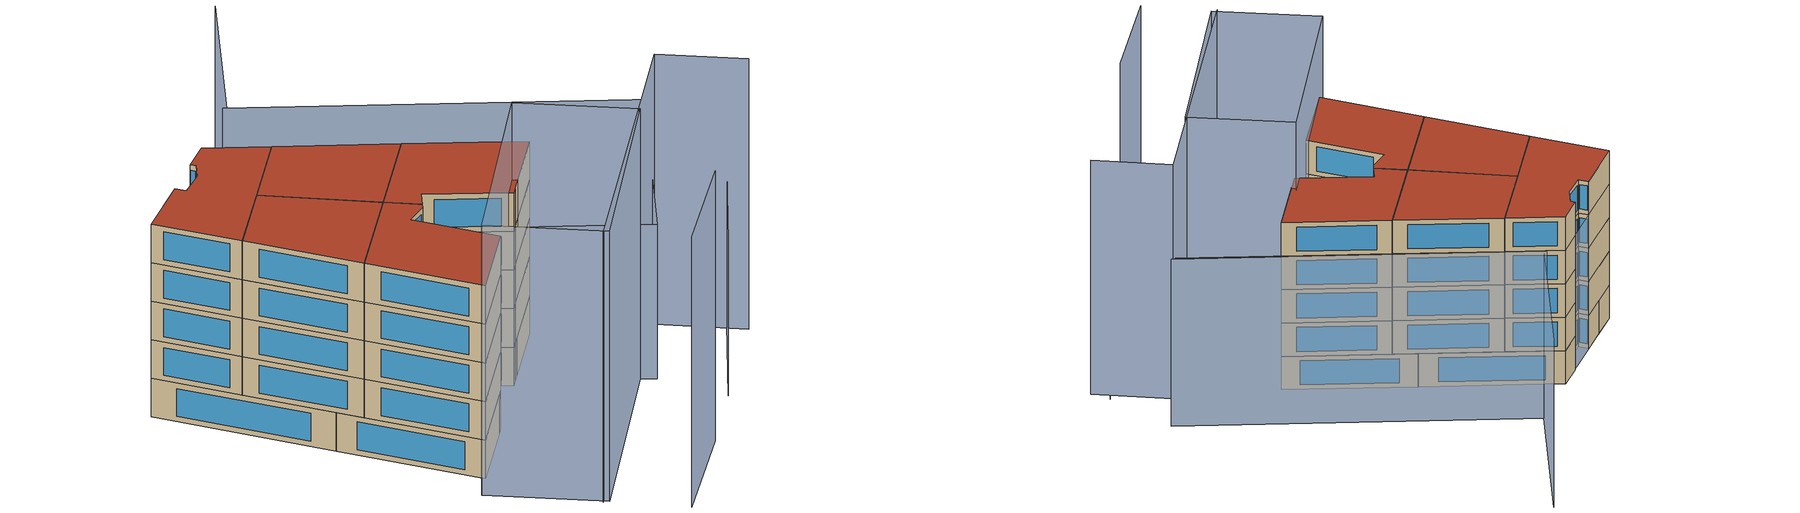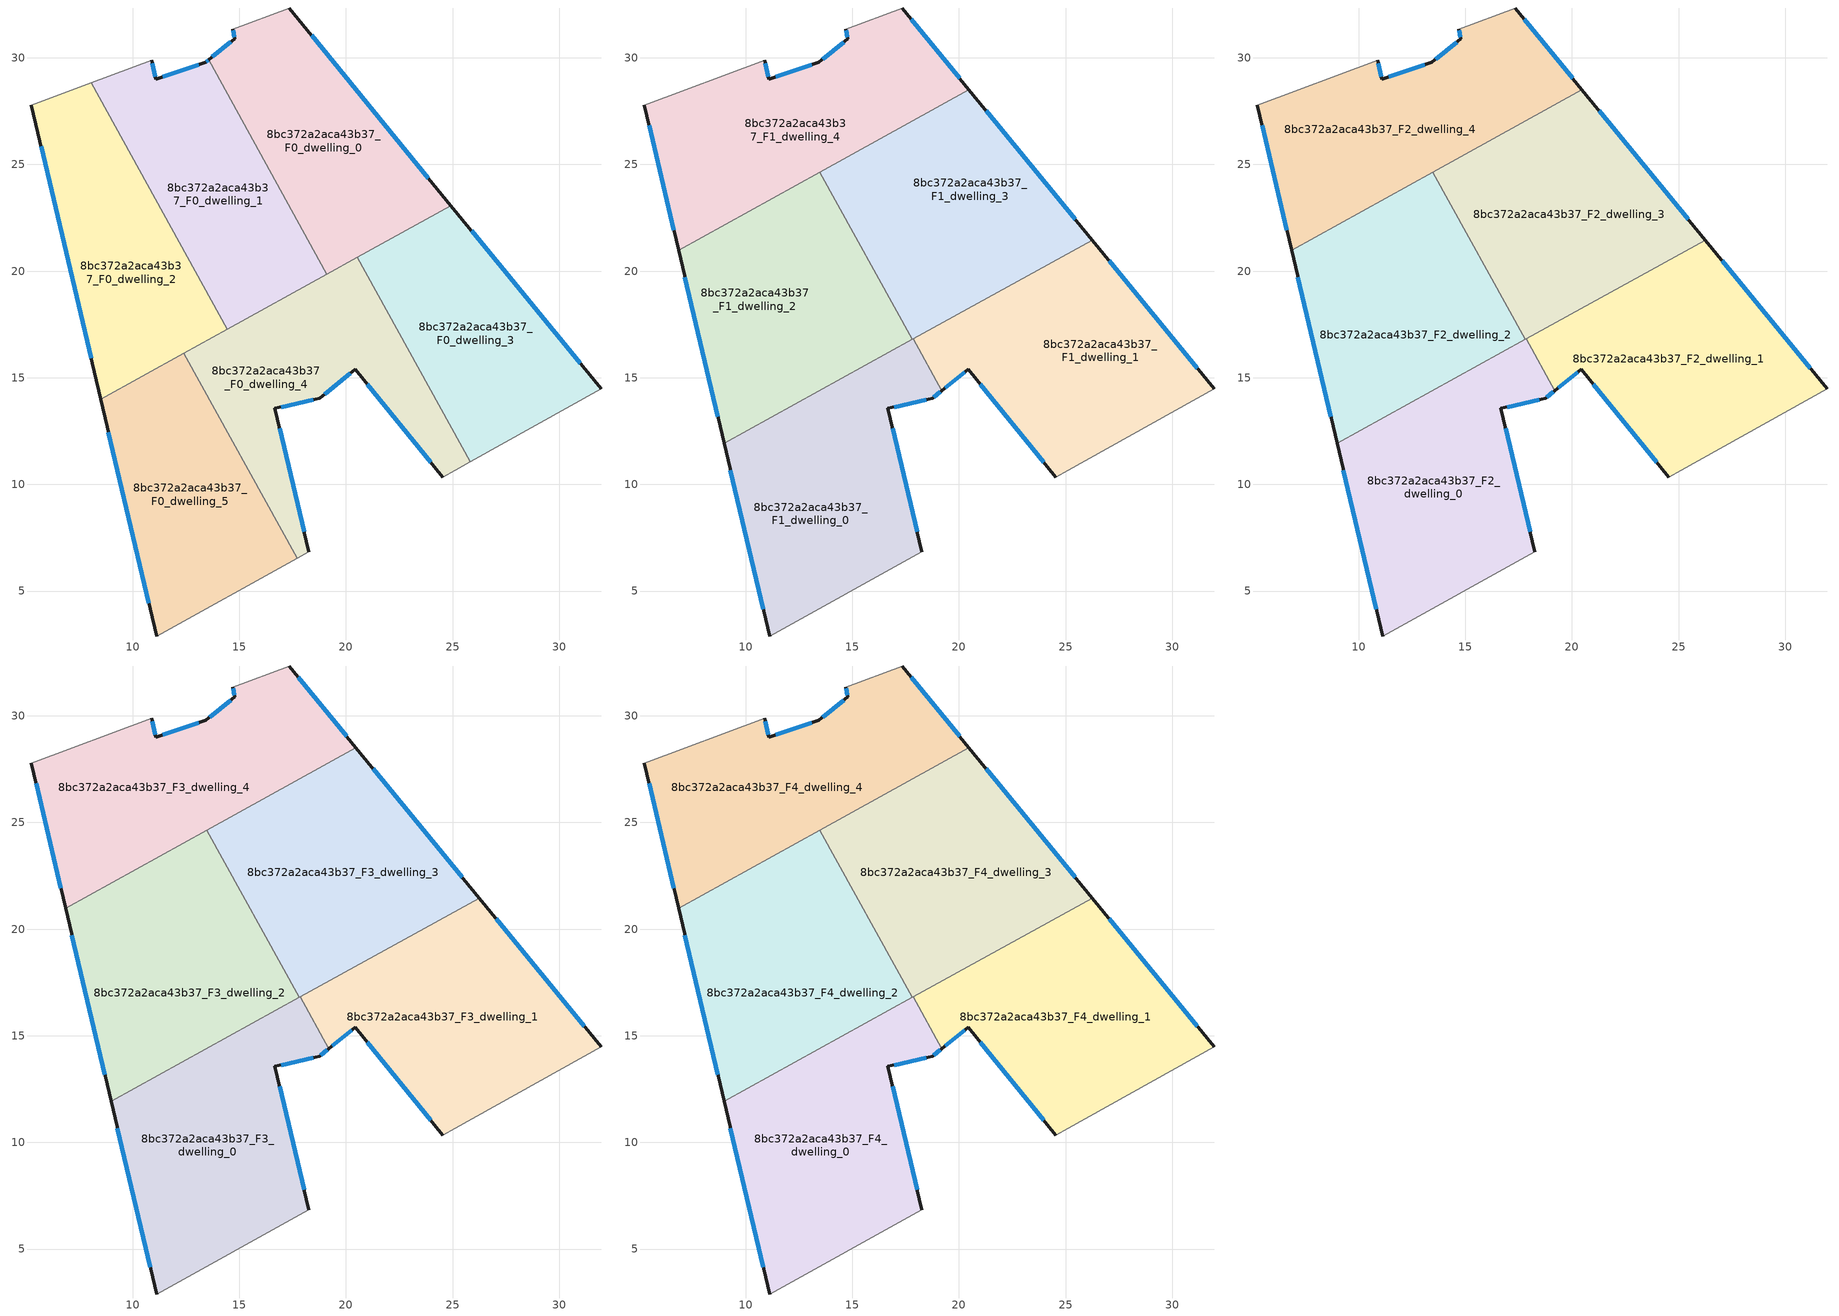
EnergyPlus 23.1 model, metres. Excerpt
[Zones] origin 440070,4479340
8bc372a2aca43b37_F0_dwelling_0
 floor ground (EU_floor_Construction): 17.33,32.34 24.92,23.07 19.11,19.86 13.56,29.9 14.78,30.89 14.7,31.35 z0
 wall outside (EU_wall_Construction): 24.92,23.07 17.33,32.34 / 14.7,31.35 14.78,30.89 13.56,29.9 z0:3
 wall to 8bc372a2aca43b37_F0_dwelling_1 (EU_wall_Construction): 13.56,29.9 19.11,19.86 z0:3
 wall adiabatic (EU_wall_Construction): 17.33,32.34 14.7,31.35 z0:3
 wall to 8bc372a2aca43b37_F0_dwelling_3 (EU_wall_Construction): 20.53,20.65 24.92,23.07 z0:3
 wall to 8bc372a2aca43b37_F0_dwelling_4 (EU_wall_Construction): 19.11,19.86 20.53,20.65 z0:3
 window (EU_Window_Construction): 23.87,24.36 18.39,31.05 / 14.61,30.75 13.73,30.04 / 14.71,31.28 14.77,30.95 z0.42:2.58
 ceiling adiabatic (EU_roof_Construction): 24.92,23.07 20.47,28.5 15.77,25.9 19.11,19.86 z3
8bc372a2aca43b37_F0_dwelling_1
 floor ground (EU_floor_Construction): 13.56,29.9 19.11,19.86 14.45,17.28 8.07,28.82 10.89,29.88 11.08,29 13.42,29.79 z0
 wall outside (EU_wall_Construction): 13.56,29.9 13.42,29.79 11.08,29 10.89,29.88 z0:3
 wall to 8bc372a2aca43b37_F0_dwelling_2 (EU_wall_Construction): 8.07,28.82 14.45,17.28 z0:3
 wall adiabatic (EU_wall_Construction): 10.89,29.88 8.07,28.82 z0:3
 wall to 8bc372a2aca43b37_F0_dwelling_4 (EU_wall_Construction): 14.45,17.28 19.11,19.86 z0:3
 window (EU_Window_Construction): 13.54,29.89 13.44,29.81 / 11.06,29.12 10.91,29.76 / 13.1,29.68 11.41,29.11 z0.42:2.58
8bc372a2aca43b37_F0_dwelling_2
 floor ground (EU_floor_Construction): 8.07,28.82 14.45,17.28 8.5,14 5.26,27.77 z0
 wall outside (EU_wall_Construction): 5.26,27.77 8.5,14 z0:3
 wall adiabatic (EU_wall_Construction): 8.07,28.82 5.26,27.77 z0:3
 wall to 8bc372a2aca43b37_F0_dwelling_5 (EU_wall_Construction): 8.5,14 12.4,16.15 z0:3
 wall to 8bc372a2aca43b37_F0_dwelling_4 (EU_wall_Construction): 12.4,16.15 14.45,17.28 z0:3
 window (EU_Window_Construction): 5.71,25.86 8.05,15.91 z0.42:2.58
8bc372a2aca43b37_F0_dwelling_3
 floor ground (EU_floor_Construction): 24.92,23.07 31.96,14.48 25.83,11.06 20.53,20.65 z0
 wall outside (EU_wall_Construction): 31.96,14.48 24.92,23.07 z0:3
 wall to 8bc372a2aca43b37_F0_dwelling_4 (EU_wall_Construction): 20.53,20.65 25.83,11.06 z0:3
 wall adiabatic (EU_wall_Construction): 25.83,11.06 31.96,14.48 z0:3
 window (EU_Window_Construction): 30.98,15.67 25.9,21.88 z0.42:2.58
8bc372a2aca43b37_F0_dwelling_4
 floor ground (EU_floor_Construction): 20.53,20.65 25.83,11.06 25.12,10.66 24.54,10.33 20.44,15.4 18.76,14.03 16.67,13.56 18.27,6.84 17.71,6.54 12.4,16.15 z0
 wall outside (EU_wall_Construction): 18.27,6.84 16.67,13.56 18.76,14.03 20.44,15.4 24.54,10.33 z0:3
 wall adiabatic (EU_wall_Construction): 17.71,6.54 18.27,6.84 / 24.54,10.33 25.12,10.66 25.83,11.06 z0:3
 wall to 8bc372a2aca43b37_F0_dwelling_5 (EU_wall_Construction): 12.4,16.15 17.71,6.54 z0:3
 window (EU_Window_Construction): 18.04,7.77 16.89,12.63 / 21.01,14.7 23.97,11.04 / 19,14.22 20.2,15.21 / 16.96,13.62 18.47,13.96 z0.42:2.58
 ceiling adiabatic (EU_roof_Construction): 17.71,6.54 13.39,14.35 21.53,18.85 20.53,20.65 12.4,16.15 z3
8bc372a2aca43b37_F0_dwelling_5
 floor ground (EU_floor_Construction): 12.4,16.15 17.71,6.54 11.12,2.89 8.5,14 z0
 wall outside (EU_wall_Construction): 8.5,14 11.12,2.89 z0:3
 wall adiabatic (EU_wall_Construction): 11.12,2.89 17.71,6.54 z0:3
 window (EU_Window_Construction): 8.87,12.45 10.76,4.43 z0.42:2.58
8bc372a2aca43b37_F1_dwelling_0
 floor to 8bc372a2aca43b37_F0_dwelling_5 (EU_floor_Construction): 13.39,14.35 17.71,6.54 11.12,2.89 8.99,11.92 z3
 floor to 8bc372a2aca43b37_F0_dwelling_4 (EU_floor_Construction): 17.85,16.82 19.19,14.38 18.76,14.03 16.67,13.56 18.27,6.84 17.71,6.54 13.39,14.35 z3
 wall outside (EU_wall_Construction): 18.27,6.84 16.67,13.56 18.76,14.03 19.19,14.38 / 8.99,11.92 11.12,2.89 z3:6
 wall adiabatic (EU_wall_Construction): 11.12,2.89 18.27,6.84 z3:6
 wall to 8bc372a2aca43b37_F1_dwelling_1 (EU_wall_Construction): 19.19,14.38 17.85,16.82 z3:6
 wall to 8bc372a2aca43b37_F1_dwelling_2 (EU_wall_Construction): 17.81,16.79 8.99,11.92 z3:6
 wall to 8bc372a2aca43b37_F1_dwelling_3 (EU_wall_Construction): 17.85,16.82 17.81,16.79 z3:6
 window (EU_Window_Construction): 18.04,7.77 16.89,12.63 / 9.29,10.67 10.82,4.14 / 18.82,14.08 19.13,14.33 / 16.96,13.62 18.47,13.96 z3.42:5.58
8bc372a2aca43b37_F1_dwelling_1
 floor to 8bc372a2aca43b37_F0_dwelling_3 (EU_floor_Construction): 26.24,21.46 31.96,14.48 25.83,11.06 21.53,18.85 z3
 floor to 8bc372a2aca43b37_F0_dwelling_4 (EU_floor_Construction): 21.53,18.85 25.83,11.06 25.12,10.66 24.54,10.33 20.44,15.4 19.19,14.38 17.85,16.82 z3
 wall outside (EU_wall_Construction): 31.96,14.48 26.24,21.46 / 19.19,14.38 20.44,15.4 24.54,10.33 z3:6
 wall adiabatic (EU_wall_Construction): 24.54,10.33 25.12,10.66 31.96,14.48 z3:6
 wall to 8bc372a2aca43b37_F1_dwelling_3 (EU_wall_Construction): 26.24,21.46 17.85,16.82 z3:6
 window (EU_Window_Construction): 31.17,15.45 27.04,20.49 / 21.01,14.7 23.97,11.04 / 19.37,14.53 20.26,15.26 z3.42:5.58
8bc372a2aca43b37_F1_dwelling_2
 floor to 8bc372a2aca43b37_F0_dwelling_2 (EU_floor_Construction): 11.11,23.33 14.45,17.28 8.5,14 6.86,20.98 z3
 floor to 8bc372a2aca43b37_F0_dwelling_1 (EU_floor_Construction): 13.47,24.64 16.82,18.59 14.45,17.28 11.11,23.33 z3
 floor adiabatic (EU_floor_Construction): 16.82,18.59 17.81,16.79 13.39,14.35 12.4,16.15 z3
 floor to 8bc372a2aca43b37_F0_dwelling_5 (EU_floor_Construction): 12.4,16.15 13.39,14.35 8.99,11.92 8.5,14 z3
 wall outside (EU_wall_Construction): 6.86,20.98 8.99,11.92 z3:6
 wall to 8bc372a2aca43b37_F1_dwelling_3 (EU_wall_Construction): 17.81,16.79 13.47,24.64 z3:6
 wall to 8bc372a2aca43b37_F1_dwelling_4 (EU_wall_Construction): 13.47,24.64 6.86,20.98 z3:6
 window (EU_Window_Construction): 7.15,19.72 8.7,13.18 z3.42:5.58
8bc372a2aca43b37_F1_dwelling_3
 floor to 8bc372a2aca43b37_F0_dwelling_3 (EU_floor_Construction): 24.92,23.07 26.24,21.46 21.53,18.85 20.53,20.65 z3
 floor to 8bc372a2aca43b37_F0_dwelling_1 (EU_floor_Construction): 15.77,25.9 19.11,19.86 16.82,18.59 13.47,24.64 z3
 floor adiabatic (EU_floor_Construction): 24.92,23.07 20.53,20.65 21.53,18.85 17.81,16.79 13.55,24.49 16.82,18.59 19.11,19.86 15.77,25.9 13.47,24.64 20.47,28.5 26.24,21.46 z3
 wall outside (EU_wall_Construction): 26.24,21.46 20.47,28.5 z3:6
 wall to 8bc372a2aca43b37_F1_dwelling_4 (EU_wall_Construction): 20.47,28.5 13.47,24.64 z3:6
 window (EU_Window_Construction): 25.44,22.44 21.27,27.53 z3.42:5.58
8bc372a2aca43b37_F1_dwelling_4
 floor to 8bc372a2aca43b37_F0_dwelling_1 (EU_floor_Construction): 13.56,29.9 15.77,25.9 11.11,23.33 8.07,28.82 10.89,29.88 11.08,29 13.42,29.79 z3
 floor to 8bc372a2aca43b37_F0_dwelling_0 (EU_floor_Construction): 17.33,32.34 20.47,28.5 15.77,25.9 13.56,29.9 14.78,30.89 14.7,31.35 z3
 floor to 8bc372a2aca43b37_F0_dwelling_2 (EU_floor_Construction): 8.07,28.82 11.11,23.33 6.86,20.98 5.26,27.77 z3
 wall outside (EU_wall_Construction): 14.7,31.35 14.78,30.89 13.42,29.79 11.08,29 10.89,29.88 / 20.47,28.5 17.33,32.34 / 5.26,27.77 6.86,20.98 z3:6
 wall adiabatic (EU_wall_Construction): 17.33,32.34 14.7,31.35 / 10.89,29.88 5.26,27.77 z3:6
 window (EU_Window_Construction): 13.1,29.68 11.41,29.11 / 14.59,30.74 13.61,29.94 / 14.71,31.28 14.77,30.95 / 20.04,29.04 17.77,31.8 / 5.48,26.83 6.64,21.92 / 11.06,29.12 10.91,29.76 z3.42:5.58
8bc372a2aca43b37_F2_dwelling_0
 floor to 8bc372a2aca43b37_F1_dwelling_0 (EU_floor_Construction): 17.85,16.82 19.19,14.38 18.76,14.03 16.67,13.56 18.27,6.84 11.12,2.89 8.99,11.92 z6
 wall outside (EU_wall_Construction): 18.27,6.84 16.67,13.56 18.76,14.03 19.19,14.38 / 8.99,11.92 11.12,2.89 z6:9
 wall adiabatic (EU_wall_Construction): 11.12,2.89 18.27,6.84 z6:9
 wall to 8bc372a2aca43b37_F2_dwelling_1 (EU_wall_Construction): 19.19,14.38 17.85,16.82 z6:9
 wall to 8bc372a2aca43b37_F2_dwelling_2 (EU_wall_Construction): 17.81,16.79 8.99,11.92 z6:9
 wall to 8bc372a2aca43b37_F2_dwelling_3 (EU_wall_Construction): 17.85,16.82 17.81,16.79 z6:9
 window (EU_Window_Construction): 18.04,7.77 16.89,12.63 / 9.29,10.67 10.82,4.14 / 18.82,14.08 19.13,14.33 / 16.96,13.62 18.47,13.96 z6.42:8.58
8bc372a2aca43b37_F2_dwelling_1
 floor to 8bc372a2aca43b37_F1_dwelling_1 (EU_floor_Construction): 26.24,21.46 31.96,14.48 25.12,10.66 24.54,10.33 20.44,15.4 19.19,14.38 17.85,16.82 z6
 wall outside (EU_wall_Construction): 31.96,14.48 26.24,21.46 / 19.19,14.38 20.44,15.4 24.54,10.33 z6:9
 wall adiabatic (EU_wall_Construction): 24.54,10.33 25.12,10.66 31.96,14.48 z6:9
 wall to 8bc372a2aca43b37_F2_dwelling_3 (EU_wall_Construction): 26.24,21.46 17.85,16.82 z6:9
 window (EU_Window_Construction): 31.17,15.45 27.04,20.49 / 21.01,14.7 23.97,11.04 / 19.37,14.53 20.26,15.26 z6.42:8.58
8bc372a2aca43b37_F2_dwelling_2
 floor to 8bc372a2aca43b37_F1_dwelling_2 (EU_floor_Construction): 13.47,24.64 17.81,16.79 8.99,11.92 6.86,20.98 z6
 wall outside (EU_wall_Construction): 6.86,20.98 8.99,11.92 z6:9
 wall to 8bc372a2aca43b37_F2_dwelling_3 (EU_wall_Construction): 17.81,16.79 13.47,24.64 z6:9
 wall to 8bc372a2aca43b37_F2_dwelling_4 (EU_wall_Construction): 13.47,24.64 6.86,20.98 z6:9
 window (EU_Window_Construction): 7.15,19.72 8.7,13.18 z6.42:8.58
8bc372a2aca43b37_F2_dwelling_3
 floor to 8bc372a2aca43b37_F1_dwelling_3 (EU_floor_Construction): 20.47,28.5 26.24,21.46 17.81,16.79 13.47,24.64 z6
 wall outside (EU_wall_Construction): 26.24,21.46 20.47,28.5 z6:9
 wall to 8bc372a2aca43b37_F2_dwelling_4 (EU_wall_Construction): 20.47,28.5 13.47,24.64 z6:9
 window (EU_Window_Construction): 25.44,22.44 21.27,27.53 z6.42:8.58
8bc372a2aca43b37_F2_dwelling_4
 floor to 8bc372a2aca43b37_F1_dwelling_4 (EU_floor_Construction): 17.33,32.34 20.47,28.5 6.86,20.98 5.26,27.77 10.89,29.88 11.08,29 13.42,29.79 14.78,30.89 14.7,31.35 z6
 wall outside (EU_wall_Construction): 14.7,31.35 14.78,30.89 13.42,29.79 11.08,29 10.89,29.88 / 20.47,28.5 17.33,32.34 / 5.26,27.77 6.86,20.98 z6:9
 wall adiabatic (EU_wall_Construction): 17.33,32.34 14.7,31.35 / 10.89,29.88 5.26,27.77 z6:9
 window (EU_Window_Construction): 13.1,29.68 11.41,29.11 / 14.59,30.74 13.61,29.94 / 14.71,31.28 14.77,30.95 / 20.04,29.04 17.77,31.8 / 5.48,26.83 6.64,21.92 / 11.06,29.12 10.91,29.76 z6.42:8.58
8bc372a2aca43b37_F3_dwelling_0
 floor to 8bc372a2aca43b37_F2_dwelling_0 (EU_floor_Construction): 17.85,16.82 19.19,14.38 18.76,14.03 16.67,13.56 18.27,6.84 11.12,2.89 8.99,11.92 z9
 wall outside (EU_wall_Construction): 18.27,6.84 16.67,13.56 18.76,14.03 19.19,14.38 / 8.99,11.92 11.12,2.89 z9:12
 wall adiabatic (EU_wall_Construction): 11.12,2.89 18.27,6.84 z9:12
 wall to 8bc372a2aca43b37_F3_dwelling_1 (EU_wall_Construction): 19.19,14.38 17.85,16.82 z9:12
 wall to 8bc372a2aca43b37_F3_dwelling_2 (EU_wall_Construction): 17.81,16.79 8.99,11.92 z9:12
 wall to 8bc372a2aca43b37_F3_dwelling_3 (EU_wall_Construction): 17.85,16.82 17.81,16.79 z9:12
 window (EU_Window_Construction): 18.04,7.77 16.89,12.63 / 9.29,10.67 10.82,4.14 / 18.82,14.08 19.13,14.33 / 16.96,13.62 18.47,13.96 z9.42:11.58
8bc372a2aca43b37_F3_dwelling_1
 floor to 8bc372a2aca43b37_F2_dwelling_1 (EU_floor_Construction): 26.24,21.46 31.96,14.48 25.12,10.66 24.54,10.33 20.44,15.4 19.19,14.38 17.85,16.82 z9
 wall outside (EU_wall_Construction): 31.96,14.48 26.24,21.46 / 19.19,14.38 20.44,15.4 24.54,10.33 z9:12
 wall adiabatic (EU_wall_Construction): 24.54,10.33 25.12,10.66 31.96,14.48 z9:12
 wall to 8bc372a2aca43b37_F3_dwelling_3 (EU_wall_Construction): 26.24,21.46 17.85,16.82 z9:12
 window (EU_Window_Construction): 31.17,15.45 27.04,20.49 / 21.01,14.7 23.97,11.04 / 19.37,14.53 20.26,15.26 z9.42:11.58
8bc372a2aca43b37_F3_dwelling_2
 floor to 8bc372a2aca43b37_F2_dwelling_2 (EU_floor_Construction): 13.47,24.64 17.81,16.79 8.99,11.92 6.86,20.98 z9
 wall outside (EU_wall_Construction): 6.86,20.98 8.99,11.92 z9:12
 wall to 8bc372a2aca43b37_F3_dwelling_3 (EU_wall_Construction): 17.81,16.79 13.47,24.64 z9:12
 wall to 8bc372a2aca43b37_F3_dwelling_4 (EU_wall_Construction): 13.47,24.64 6.86,20.98 z9:12
 window (EU_Window_Construction): 7.15,19.72 8.7,13.18 z9.42:11.58
8bc372a2aca43b37_F3_dwelling_3
 floor to 8bc372a2aca43b37_F2_dwelling_3 (EU_floor_Construction): 20.47,28.5 26.24,21.46 17.81,16.79 13.47,24.64 z9
 wall outside (EU_wall_Construction): 26.24,21.46 20.47,28.5 z9:12
 wall to 8bc372a2aca43b37_F3_dwelling_4 (EU_wall_Construction): 20.47,28.5 13.47,24.64 z9:12
 window (EU_Window_Construction): 25.44,22.44 21.27,27.53 z9.42:11.58
8bc372a2aca43b37_F3_dwelling_4
 floor to 8bc372a2aca43b37_F2_dwelling_4 (EU_floor_Construction): 17.33,32.34 20.47,28.5 6.86,20.98 5.26,27.77 10.89,29.88 11.08,29 13.42,29.79 14.78,30.89 14.7,31.35 z9
 wall outside (EU_wall_Construction): 14.7,31.35 14.78,30.89 13.42,29.79 11.08,29 10.89,29.88 / 20.47,28.5 17.33,32.34 / 5.26,27.77 6.86,20.98 z9:12
 wall adiabatic (EU_wall_Construction): 17.33,32.34 14.7,31.35 / 10.89,29.88 5.26,27.77 z9:12
 window (EU_Window_Construction): 13.1,29.68 11.41,29.11 / 14.59,30.74 13.61,29.94 / 14.71,31.28 14.77,30.95 / 20.04,29.04 17.77,31.8 / 5.48,26.83 6.64,21.92 / 11.06,29.12 10.91,29.76 z9.42:11.58
8bc372a2aca43b37_F4_dwelling_0
 floor to 8bc372a2aca43b37_F3_dwelling_0 (EU_floor_Construction): 17.85,16.82 19.19,14.38 18.76,14.03 16.67,13.56 18.27,6.84 11.12,2.89 8.99,11.92 z12
 wall outside (EU_wall_Construction): 18.27,6.84 16.67,13.56 18.76,14.03 19.19,14.38 / 8.99,11.92 11.12,2.89 z12:15
 wall adiabatic (EU_wall_Construction): 11.12,2.89 18.27,6.84 z12:15
 wall to 8bc372a2aca43b37_F4_dwelling_1 (EU_wall_Construction): 19.19,14.38 17.85,16.82 z12:15
 wall to 8bc372a2aca43b37_F4_dwelling_2 (EU_wall_Construction): 17.81,16.79 8.99,11.92 z12:15
 wall to 8bc372a2aca43b37_F4_dwelling_3 (EU_wall_Construction): 17.85,16.82 17.81,16.79 z12:15
 window (EU_Window_Construction): 18.04,7.77 16.89,12.63 / 9.29,10.67 10.82,4.14 / 18.82,14.08 19.13,14.33 / 16.96,13.62 18.47,13.96 z12.42:14.58
 roof outside (EU_roof_Construction): 18.27,6.84 16.67,13.56 18.76,14.03 19.19,14.38 17.85,16.82 8.99,11.92 11.12,2.89 z15
8bc372a2aca43b37_F4_dwelling_1
 floor to 8bc372a2aca43b37_F3_dwelling_1 (EU_floor_Construction): 26.24,21.46 31.96,14.48 25.12,10.66 24.54,10.33 20.44,15.4 19.19,14.38 17.85,16.82 z12
 wall outside (EU_wall_Construction): 31.96,14.48 26.24,21.46 / 19.19,14.38 20.44,15.4 24.54,10.33 z12:15
 wall adiabatic (EU_wall_Construction): 24.54,10.33 25.12,10.66 31.96,14.48 z12:15
 wall to 8bc372a2aca43b37_F4_dwelling_3 (EU_wall_Construction): 26.24,21.46 17.85,16.82 z12:15
 window (EU_Window_Construction): 31.17,15.45 27.04,20.49 / 21.01,14.7 23.97,11.04 / 19.37,14.53 20.26,15.26 z12.42:14.58
 roof outside (EU_roof_Construction): 31.96,14.48 26.24,21.46 17.85,16.82 19.19,14.38 20.44,15.4 24.54,10.33 25.12,10.66 z15
8bc372a2aca43b37_F4_dwelling_2
 floor to 8bc372a2aca43b37_F3_dwelling_2 (EU_floor_Construction): 13.47,24.64 17.81,16.79 8.99,11.92 6.86,20.98 z12
 wall outside (EU_wall_Construction): 6.86,20.98 8.99,11.92 z12:15
 wall to 8bc372a2aca43b37_F4_dwelling_3 (EU_wall_Construction): 17.81,16.79 13.47,24.64 z12:15
 wall to 8bc372a2aca43b37_F4_dwelling_4 (EU_wall_Construction): 13.47,24.64 6.86,20.98 z12:15
 window (EU_Window_Construction): 7.15,19.72 8.7,13.18 z12.42:14.58
 roof outside (EU_roof_Construction): 17.81,16.79 13.47,24.64 6.86,20.98 8.99,11.92 z15
8bc372a2aca43b37_F4_dwelling_3
 floor to 8bc372a2aca43b37_F3_dwelling_3 (EU_floor_Construction): 20.47,28.5 26.24,21.46 17.81,16.79 13.47,24.64 z12
 wall outside (EU_wall_Construction): 26.24,21.46 20.47,28.5 z12:15
 wall to 8bc372a2aca43b37_F4_dwelling_4 (EU_wall_Construction): 20.47,28.5 13.47,24.64 z12:15
 window (EU_Window_Construction): 25.44,22.44 21.27,27.53 z12.42:14.58
 roof outside (EU_roof_Construction): 26.24,21.46 20.47,28.5 13.47,24.64 17.81,16.79 z15
8bc372a2aca43b37_F4_dwelling_4
 floor to 8bc372a2aca43b37_F3_dwelling_4 (EU_floor_Construction): 17.33,32.34 20.47,28.5 6.86,20.98 5.26,27.77 10.89,29.88 11.08,29 13.42,29.79 14.78,30.89 14.7,31.35 z12
 wall outside (EU_wall_Construction): 14.7,31.35 14.78,30.89 13.42,29.79 11.08,29 10.89,29.88 / 20.47,28.5 17.33,32.34 / 5.26,27.77 6.86,20.98 z12:15
 wall adiabatic (EU_wall_Construction): 17.33,32.34 14.7,31.35 / 10.89,29.88 5.26,27.77 z12:15
 window (EU_Window_Construction): 13.1,29.68 11.41,29.11 / 14.59,30.74 13.61,29.94 / 14.71,31.28 14.77,30.95 / 20.04,29.04 17.77,31.8 / 5.48,26.83 6.64,21.92 / 11.06,29.12 10.91,29.76 z12.42:14.58
 roof outside (EU_roof_Construction): 20.47,28.5 17.33,32.34 14.7,31.35 14.78,30.89 13.42,29.79 11.08,29 10.89,29.88 5.26,27.77 6.86,20.98 z15
shading: 32.17,-2.74 41.58,4.37 / 17.35,32.3 5.26,27.77 / 31.1,15.54 37.41,7.81 / 37.41,7.81 31.44,2.93 / 31.44,2.93 25.12,10.66 / 25.12,10.66 31.1,15.54 z0:12; 12.94,-6.05 38.47,8.41 / 38.47,8.41 41.77,2.58 / 16.03,-11.47 25.69,-6.36 / 30.68,3.88 13.37,-6.3 / 13.37,-6.3 8.78,1.51 / 8.78,1.51 26.09,11.69 / 26.09,11.69 30.68,3.88 z0:21; 36.55,45.34 23.61,34.75 / 42.76,11.41 23.44,34.95 z0:15
[Building]
EU S2 Campaign: North Axis=0; Terrain=City; Solar Distribution=FullExterior
[Site:Location]
Madrid: Latitude=40.5; Longitude=-3.5; Time Zone=1; Elevation=609
[SizingPeriod:WeatherFileDays]
AnnualSizingPeriod: Begin Month=1; Begin Day of Month=1; End Month=12; End Day of Month=31; Day of Week for Start Day=Monday; Use Weather File Daylight Saving Period=No; Use Weather File Rain and Snow Indicators=No
[MATERIAL]
EU_InternalMass_Material: Roughness=MediumRough; Thickness=0.1; Conductivity=1; Density=1800; Specific Heat=900; Thermal Absorptance=0.9; Solar Absorptance=0.7; Visible Absorptance=0.7
[MATERIAL:NOMASS] Roughness=MediumRough; Thermal Absorptance=0.9; Solar Absorptance=0.7; Visible Absorptance=0.7
Name | Thermal Resistance
EU_wall_NoMass | 1.60022
EU_roof_NoMass | 1.57597
EU_floor_NoMass | 0.470652
[WINDOWMATERIAL:SIMPLEGLAZINGSYSTEM]
EU_Window_SimpleGlazing: UFactor=3.28802; Solar Heat Gain Coefficient=0.85; Visible Transmittance=0.85
[CONSTRUCTION]
EU_wall_Construction: EU_wall_NoMass
EU_roof_Construction: EU_roof_NoMass
EU_floor_Construction: EU_floor_NoMass
EU_InternalMass_Construction: EU_InternalMass_Material
EU_Window_Construction: EU_Window_SimpleGlazing
[ZONE] Type=1; Multiplier=1; Ceiling Height=autocalculate; Floor Area=autocalculate; Part of Total Floor Area=Yes
Name | Volume
8bc372a2aca43b37_F0_dwelling_0 | 197.507
8bc372a2aca43b37_F1_dwelling_0; 8bc372a2aca43b37_F2_dwelling_0; 8bc372a2aca43b37_F3_dwelling_0; 8bc372a2aca43b37_F4_dwelling_0 | 237.02
8bc372a2aca43b37_F0_dwelling_1 | 197.487
8bc372a2aca43b37_F1_dwelling_1; 8bc372a2aca43b37_F2_dwelling_1; 8bc372a2aca43b37_F3_dwelling_1; 8bc372a2aca43b37_F4_dwelling_1 | 237.023
8bc372a2aca43b37_F0_dwelling_2 | 197.517
8bc372a2aca43b37_F1_dwelling_2; 8bc372a2aca43b37_F2_dwelling_2; 8bc372a2aca43b37_F3_dwelling_2; 8bc372a2aca43b37_F4_dwelling_2 | 237.002
8bc372a2aca43b37_F0_dwelling_3 | 197.526
8bc372a2aca43b37_F1_dwelling_3; 8bc372a2aca43b37_F2_dwelling_3; 8bc372a2aca43b37_F3_dwelling_3; 8bc372a2aca43b37_F4_dwelling_3 | 236.98
8bc372a2aca43b37_F0_dwelling_4 | 197.499
8bc372a2aca43b37_F1_dwelling_4; 8bc372a2aca43b37_F2_dwelling_4; 8bc372a2aca43b37_F3_dwelling_4; 8bc372a2aca43b37_F4_dwelling_4 | 237.026
8bc372a2aca43b37_F0_dwelling_5 | 197.505
[INTERNALMASS] Construction=EU_InternalMass_Construction
Name | Zone or ZoneList | Surface Area
8bc372a2aca43b37_F0_dwelling_0_EU_InternalMass | 8bc372a2aca43b37_F0_dwelling_0 | 65.8357
8bc372a2aca43b37_F0_dwelling_1_EU_InternalMass | 8bc372a2aca43b37_F0_dwelling_1 | 65.8293
8bc372a2aca43b37_F0_dwelling_2_EU_InternalMass | 8bc372a2aca43b37_F0_dwelling_2 | 65.8391
8bc372a2aca43b37_F0_dwelling_3_EU_InternalMass | 8bc372a2aca43b37_F0_dwelling_3 | 65.842
8bc372a2aca43b37_F0_dwelling_4_EU_InternalMass | 8bc372a2aca43b37_F0_dwelling_4 | 65.8332
8bc372a2aca43b37_F0_dwelling_5_EU_InternalMass | 8bc372a2aca43b37_F0_dwelling_5 | 65.835
8bc372a2aca43b37_F1_dwelling_0_EU_InternalMass | 8bc372a2aca43b37_F1_dwelling_0 | 79.0045
8bc372a2aca43b37_F1_dwelling_1_EU_InternalMass | 8bc372a2aca43b37_F1_dwelling_1 | 79.0074
8bc372a2aca43b37_F1_dwelling_2_EU_InternalMass | 8bc372a2aca43b37_F1_dwelling_2 | 78.9991
8bc372a2aca43b37_F1_dwelling_3_EU_InternalMass | 8bc372a2aca43b37_F1_dwelling_3 | 78.995
8bc372a2aca43b37_F1_dwelling_4_EU_InternalMass | 8bc372a2aca43b37_F1_dwelling_4 | 79.0085
8bc372a2aca43b37_F2_dwelling_0_EU_InternalMass | 8bc372a2aca43b37_F2_dwelling_0 | 79.0045
8bc372a2aca43b37_F2_dwelling_1_EU_InternalMass | 8bc372a2aca43b37_F2_dwelling_1 | 79.0074
8bc372a2aca43b37_F2_dwelling_2_EU_InternalMass | 8bc372a2aca43b37_F2_dwelling_2 | 78.9991
8bc372a2aca43b37_F2_dwelling_3_EU_InternalMass | 8bc372a2aca43b37_F2_dwelling_3 | 78.995
8bc372a2aca43b37_F2_dwelling_4_EU_InternalMass | 8bc372a2aca43b37_F2_dwelling_4 | 79.0085
8bc372a2aca43b37_F3_dwelling_0_EU_InternalMass | 8bc372a2aca43b37_F3_dwelling_0 | 79.0045
8bc372a2aca43b37_F3_dwelling_1_EU_InternalMass | 8bc372a2aca43b37_F3_dwelling_1 | 79.0074
8bc372a2aca43b37_F3_dwelling_2_EU_InternalMass | 8bc372a2aca43b37_F3_dwelling_2 | 78.9991
8bc372a2aca43b37_F3_dwelling_3_EU_InternalMass | 8bc372a2aca43b37_F3_dwelling_3 | 78.995
8bc372a2aca43b37_F3_dwelling_4_EU_InternalMass | 8bc372a2aca43b37_F3_dwelling_4 | 79.0085
8bc372a2aca43b37_F4_dwelling_0_EU_InternalMass | 8bc372a2aca43b37_F4_dwelling_0 | 79.0045
8bc372a2aca43b37_F4_dwelling_1_EU_InternalMass | 8bc372a2aca43b37_F4_dwelling_1 | 79.0074
8bc372a2aca43b37_F4_dwelling_2_EU_InternalMass | 8bc372a2aca43b37_F4_dwelling_2 | 78.9991
8bc372a2aca43b37_F4_dwelling_3_EU_InternalMass | 8bc372a2aca43b37_F4_dwelling_3 | 78.995
8bc372a2aca43b37_F4_dwelling_4_EU_InternalMass | 8bc372a2aca43b37_F4_dwelling_4 | 79.0085
[OTHEREQUIPMENT] Fuel Type=Electricity; Design Level Calculation Method=Watts/Area; Power per Zone Floor Area=1; Fraction Latent=0; Fraction Radiant=0; Fraction Lost=0; Carbon Dioxide Generation Rate=0; EndUse Subcategory=EU_Step8_InternalGains
Name | Zone or ZoneList or Space or SpaceList | Schedule
EU_Step8_InternalGain_8bc372a2aca43b37_F0_dwelling_0_f000 | 8bc372a2aca43b37_F0_dwelling_0 | EU_Step8_GainSchedule_8bc372a2aca43b37_F0_dwelling_0_f000
EU_Step8_InternalGain_8bc372a2aca43b37_F0_dwelling_1_f000 | 8bc372a2aca43b37_F0_dwelling_1 | EU_Step8_GainSchedule_8bc372a2aca43b37_F0_dwelling_1_f000
EU_Step8_InternalGain_8bc372a2aca43b37_F0_dwelling_2_f000 | 8bc372a2aca43b37_F0_dwelling_2 | EU_Step8_GainSchedule_8bc372a2aca43b37_F0_dwelling_2_f000
EU_Step8_InternalGain_8bc372a2aca43b37_F0_dwelling_3_f000 | 8bc372a2aca43b37_F0_dwelling_3 | EU_Step8_GainSchedule_8bc372a2aca43b37_F0_dwelling_3_f000
EU_Step8_InternalGain_8bc372a2aca43b37_F0_dwelling_4_f000 | 8bc372a2aca43b37_F0_dwelling_4 | EU_Step8_GainSchedule_8bc372a2aca43b37_F0_dwelling_4_f000
EU_Step8_InternalGain_8bc372a2aca43b37_F0_dwelling_5_f000 | 8bc372a2aca43b37_F0_dwelling_5 | EU_Step8_GainSchedule_8bc372a2aca43b37_F0_dwelling_5_f000
EU_Step8_InternalGain_8bc372a2aca43b37_F1_dwelling_0_f000 | 8bc372a2aca43b37_F1_dwelling_0 | EU_Step8_GainSchedule_8bc372a2aca43b37_F1_dwelling_0_f000
EU_Step8_InternalGain_8bc372a2aca43b37_F1_dwelling_1_f000 | 8bc372a2aca43b37_F1_dwelling_1 | EU_Step8_GainSchedule_8bc372a2aca43b37_F1_dwelling_1_f000
EU_Step8_InternalGain_8bc372a2aca43b37_F1_dwelling_2_f000 | 8bc372a2aca43b37_F1_dwelling_2 | EU_Step8_GainSchedule_8bc372a2aca43b37_F1_dwelling_2_f000
EU_Step8_InternalGain_8bc372a2aca43b37_F1_dwelling_3_f000 | 8bc372a2aca43b37_F1_dwelling_3 | EU_Step8_GainSchedule_8bc372a2aca43b37_F1_dwelling_3_f000
EU_Step8_InternalGain_8bc372a2aca43b37_F1_dwelling_4_f000 | 8bc372a2aca43b37_F1_dwelling_4 | EU_Step8_GainSchedule_8bc372a2aca43b37_F1_dwelling_4_f000
EU_Step8_InternalGain_8bc372a2aca43b37_F2_dwelling_0_f000 | 8bc372a2aca43b37_F2_dwelling_0 | EU_Step8_GainSchedule_8bc372a2aca43b37_F2_dwelling_0_f000
EU_Step8_InternalGain_8bc372a2aca43b37_F2_dwelling_1_f000 | 8bc372a2aca43b37_F2_dwelling_1 | EU_Step8_GainSchedule_8bc372a2aca43b37_F2_dwelling_1_f000
EU_Step8_InternalGain_8bc372a2aca43b37_F2_dwelling_2_f000 | 8bc372a2aca43b37_F2_dwelling_2 | EU_Step8_GainSchedule_8bc372a2aca43b37_F2_dwelling_2_f000
EU_Step8_InternalGain_8bc372a2aca43b37_F2_dwelling_3_f000 | 8bc372a2aca43b37_F2_dwelling_3 | EU_Step8_GainSchedule_8bc372a2aca43b37_F2_dwelling_3_f000
EU_Step8_InternalGain_8bc372a2aca43b37_F2_dwelling_4_f000 | 8bc372a2aca43b37_F2_dwelling_4 | EU_Step8_GainSchedule_8bc372a2aca43b37_F2_dwelling_4_f000
EU_Step8_InternalGain_8bc372a2aca43b37_F3_dwelling_0_f000 | 8bc372a2aca43b37_F3_dwelling_0 | EU_Step8_GainSchedule_8bc372a2aca43b37_F3_dwelling_0_f000
EU_Step8_InternalGain_8bc372a2aca43b37_F3_dwelling_1_f000 | 8bc372a2aca43b37_F3_dwelling_1 | EU_Step8_GainSchedule_8bc372a2aca43b37_F3_dwelling_1_f000
EU_Step8_InternalGain_8bc372a2aca43b37_F3_dwelling_2_f000 | 8bc372a2aca43b37_F3_dwelling_2 | EU_Step8_GainSchedule_8bc372a2aca43b37_F3_dwelling_2_f000
EU_Step8_InternalGain_8bc372a2aca43b37_F3_dwelling_3_f000 | 8bc372a2aca43b37_F3_dwelling_3 | EU_Step8_GainSchedule_8bc372a2aca43b37_F3_dwelling_3_f000
EU_Step8_InternalGain_8bc372a2aca43b37_F3_dwelling_4_f000 | 8bc372a2aca43b37_F3_dwelling_4 | EU_Step8_GainSchedule_8bc372a2aca43b37_F3_dwelling_4_f000
EU_Step8_InternalGain_8bc372a2aca43b37_F4_dwelling_0_f000 | 8bc372a2aca43b37_F4_dwelling_0 | EU_Step8_GainSchedule_8bc372a2aca43b37_F4_dwelling_0_f000
EU_Step8_InternalGain_8bc372a2aca43b37_F4_dwelling_1_f000 | 8bc372a2aca43b37_F4_dwelling_1 | EU_Step8_GainSchedule_8bc372a2aca43b37_F4_dwelling_1_f000
EU_Step8_InternalGain_8bc372a2aca43b37_F4_dwelling_2_f000 | 8bc372a2aca43b37_F4_dwelling_2 | EU_Step8_GainSchedule_8bc372a2aca43b37_F4_dwelling_2_f000
EU_Step8_InternalGain_8bc372a2aca43b37_F4_dwelling_3_f000 | 8bc372a2aca43b37_F4_dwelling_3 | EU_Step8_GainSchedule_8bc372a2aca43b37_F4_dwelling_3_f000
EU_Step8_InternalGain_8bc372a2aca43b37_F4_dwelling_4_f000 | 8bc372a2aca43b37_F4_dwelling_4 | EU_Step8_GainSchedule_8bc372a2aca43b37_F4_dwelling_4_f000
[ZONEVENTILATION:DESIGNFLOWRATE] Schedule=EU_AlwaysOn; Design Flow Rate Calculation Method=AirChanges/Hour; Air Changes per Hour=0.480704; Ventilation Type=Natural; Fan Pressure Rise=0; Fan Total Efficiency=1; Constant Term Coefficient=1; Temperature Term Coefficient=0; Velocity Term Coefficient=0; Velocity Squared Term Coefficient=0; Minimum Indoor Temperature=-100; Maximum Indoor Temperature=100; Delta Temperature=-100; Minimum Outdoor Temperature=-100; Maximum Outdoor Temperature=100; Maximum Wind Speed=40
Name | Zone or ZoneList or Space or SpaceList
EU_ConstantAir_8bc372a2aca43b37_F0_dwelling_0 | 8bc372a2aca43b37_F0_dwelling_0
EU_ConstantAir_8bc372a2aca43b37_F0_dwelling_1 | 8bc372a2aca43b37_F0_dwelling_1
EU_ConstantAir_8bc372a2aca43b37_F0_dwelling_2 | 8bc372a2aca43b37_F0_dwelling_2
EU_ConstantAir_8bc372a2aca43b37_F0_dwelling_3 | 8bc372a2aca43b37_F0_dwelling_3
EU_ConstantAir_8bc372a2aca43b37_F0_dwelling_4 | 8bc372a2aca43b37_F0_dwelling_4
EU_ConstantAir_8bc372a2aca43b37_F0_dwelling_5 | 8bc372a2aca43b37_F0_dwelling_5
EU_ConstantAir_8bc372a2aca43b37_F1_dwelling_0 | 8bc372a2aca43b37_F1_dwelling_0
EU_ConstantAir_8bc372a2aca43b37_F1_dwelling_1 | 8bc372a2aca43b37_F1_dwelling_1
EU_ConstantAir_8bc372a2aca43b37_F1_dwelling_2 | 8bc372a2aca43b37_F1_dwelling_2
EU_ConstantAir_8bc372a2aca43b37_F1_dwelling_3 | 8bc372a2aca43b37_F1_dwelling_3
EU_ConstantAir_8bc372a2aca43b37_F1_dwelling_4 | 8bc372a2aca43b37_F1_dwelling_4
EU_ConstantAir_8bc372a2aca43b37_F2_dwelling_0 | 8bc372a2aca43b37_F2_dwelling_0
EU_ConstantAir_8bc372a2aca43b37_F2_dwelling_1 | 8bc372a2aca43b37_F2_dwelling_1
EU_ConstantAir_8bc372a2aca43b37_F2_dwelling_2 | 8bc372a2aca43b37_F2_dwelling_2
EU_ConstantAir_8bc372a2aca43b37_F2_dwelling_3 | 8bc372a2aca43b37_F2_dwelling_3
EU_ConstantAir_8bc372a2aca43b37_F2_dwelling_4 | 8bc372a2aca43b37_F2_dwelling_4
EU_ConstantAir_8bc372a2aca43b37_F3_dwelling_0 | 8bc372a2aca43b37_F3_dwelling_0
EU_ConstantAir_8bc372a2aca43b37_F3_dwelling_1 | 8bc372a2aca43b37_F3_dwelling_1
EU_ConstantAir_8bc372a2aca43b37_F3_dwelling_2 | 8bc372a2aca43b37_F3_dwelling_2
EU_ConstantAir_8bc372a2aca43b37_F3_dwelling_3 | 8bc372a2aca43b37_F3_dwelling_3
EU_ConstantAir_8bc372a2aca43b37_F3_dwelling_4 | 8bc372a2aca43b37_F3_dwelling_4
EU_ConstantAir_8bc372a2aca43b37_F4_dwelling_0 | 8bc372a2aca43b37_F4_dwelling_0
EU_ConstantAir_8bc372a2aca43b37_F4_dwelling_1 | 8bc372a2aca43b37_F4_dwelling_1
EU_ConstantAir_8bc372a2aca43b37_F4_dwelling_2 | 8bc372a2aca43b37_F4_dwelling_2
EU_ConstantAir_8bc372a2aca43b37_F4_dwelling_3 | 8bc372a2aca43b37_F4_dwelling_3
EU_ConstantAir_8bc372a2aca43b37_F4_dwelling_4 | 8bc372a2aca43b37_F4_dwelling_4
[HVACTEMPLATE:THERMOSTAT] Constant Heating Setpoint=20; Constant Cooling Setpoint=50
EU_HeatOnly_8bc372a2aca43b37_F0_dwelling_0; EU_HeatOnly_8bc372a2aca43b37_F0_dwelling_1; EU_HeatOnly_8bc372a2aca43b37_F0_dwelling_2; EU_HeatOnly_8bc372a2aca43b37_F0_dwelling_3; EU_HeatOnly_8bc372a2aca43b37_F0_dwelling_4; EU_HeatOnly_8bc372a2aca43b37_F0_dwelling_5; EU_HeatOnly_8bc372a2aca43b37_F1_dwelling_0; EU_HeatOnly_8bc372a2aca43b37_F1_dwelling_1; EU_HeatOnly_8bc372a2aca43b37_F1_dwelling_2; EU_HeatOnly_8bc372a2aca43b37_F1_dwelling_3; EU_HeatOnly_8bc372a2aca43b37_F1_dwelling_4; EU_HeatOnly_8bc372a2aca43b37_F2_dwelling_0; EU_HeatOnly_8bc372a2aca43b37_F2_dwelling_1; EU_HeatOnly_8bc372a2aca43b37_F2_dwelling_2; EU_HeatOnly_8bc372a2aca43b37_F2_dwelling_3; EU_HeatOnly_8bc372a2aca43b37_F2_dwelling_4; EU_HeatOnly_8bc372a2aca43b37_F3_dwelling_0; EU_HeatOnly_8bc372a2aca43b37_F3_dwelling_1; EU_HeatOnly_8bc372a2aca43b37_F3_dwelling_2; EU_HeatOnly_8bc372a2aca43b37_F3_dwelling_3; EU_HeatOnly_8bc372a2aca43b37_F3_dwelling_4; EU_HeatOnly_8bc372a2aca43b37_F4_dwelling_0; EU_HeatOnly_8bc372a2aca43b37_F4_dwelling_1; EU_HeatOnly_8bc372a2aca43b37_F4_dwelling_2; EU_HeatOnly_8bc372a2aca43b37_F4_dwelling_3; EU_HeatOnly_8bc372a2aca43b37_F4_dwelling_4
[HVACTEMPLATE:ZONE:IDEALLOADSAIRSYSTEM] System Availability Schedule=EU_AlwaysOn; Maximum Heating Supply Air Temperature=50; Minimum Cooling Supply Air Temperature=13; Maximum Heating Supply Air Humidity Ratio=0.0156; Minimum Cooling Supply Air Humidity Ratio=0.0077; Heating Limit=NoLimit; Cooling Limit=NoLimit; Heating Availability Schedule=EU_AlwaysOn; Cooling Availability Schedule=EU_CoolingOff; Dehumidification Control Type=ConstantSensibleHeatRatio; Cooling Sensible Heat Ratio=0.7; Dehumidification Setpoint=60; Humidification Control Type=None; Humidification Setpoint=30; Outdoor Air Method=None; Outdoor Air Flow Rate per Person=0.00944; Outdoor Air Flow Rate per Zone Floor Area=0; Outdoor Air Flow Rate per Zone=0; Demand Controlled Ventilation Type=None; Outdoor Air Economizer Type=NoEconomizer; Heat Recovery Type=None; Sensible Heat Recovery Effectiveness=0.7; Latent Heat Recovery Effectiveness=0.65
Name | Template Thermostat
8bc372a2aca43b37_F0_dwelling_0 | EU_HeatOnly_8bc372a2aca43b37_F0_dwelling_0
8bc372a2aca43b37_F0_dwelling_1 | EU_HeatOnly_8bc372a2aca43b37_F0_dwelling_1
8bc372a2aca43b37_F0_dwelling_2 | EU_HeatOnly_8bc372a2aca43b37_F0_dwelling_2
8bc372a2aca43b37_F0_dwelling_3 | EU_HeatOnly_8bc372a2aca43b37_F0_dwelling_3
8bc372a2aca43b37_F0_dwelling_4 | EU_HeatOnly_8bc372a2aca43b37_F0_dwelling_4
8bc372a2aca43b37_F0_dwelling_5 | EU_HeatOnly_8bc372a2aca43b37_F0_dwelling_5
8bc372a2aca43b37_F1_dwelling_0 | EU_HeatOnly_8bc372a2aca43b37_F1_dwelling_0
8bc372a2aca43b37_F1_dwelling_1 | EU_HeatOnly_8bc372a2aca43b37_F1_dwelling_1
8bc372a2aca43b37_F1_dwelling_2 | EU_HeatOnly_8bc372a2aca43b37_F1_dwelling_2
8bc372a2aca43b37_F1_dwelling_3 | EU_HeatOnly_8bc372a2aca43b37_F1_dwelling_3
8bc372a2aca43b37_F1_dwelling_4 | EU_HeatOnly_8bc372a2aca43b37_F1_dwelling_4
8bc372a2aca43b37_F2_dwelling_0 | EU_HeatOnly_8bc372a2aca43b37_F2_dwelling_0
8bc372a2aca43b37_F2_dwelling_1 | EU_HeatOnly_8bc372a2aca43b37_F2_dwelling_1
8bc372a2aca43b37_F2_dwelling_2 | EU_HeatOnly_8bc372a2aca43b37_F2_dwelling_2
8bc372a2aca43b37_F2_dwelling_3 | EU_HeatOnly_8bc372a2aca43b37_F2_dwelling_3
8bc372a2aca43b37_F2_dwelling_4 | EU_HeatOnly_8bc372a2aca43b37_F2_dwelling_4
8bc372a2aca43b37_F3_dwelling_0 | EU_HeatOnly_8bc372a2aca43b37_F3_dwelling_0
8bc372a2aca43b37_F3_dwelling_1 | EU_HeatOnly_8bc372a2aca43b37_F3_dwelling_1
8bc372a2aca43b37_F3_dwelling_2 | EU_HeatOnly_8bc372a2aca43b37_F3_dwelling_2
8bc372a2aca43b37_F3_dwelling_3 | EU_HeatOnly_8bc372a2aca43b37_F3_dwelling_3
8bc372a2aca43b37_F3_dwelling_4 | EU_HeatOnly_8bc372a2aca43b37_F3_dwelling_4
8bc372a2aca43b37_F4_dwelling_0 | EU_HeatOnly_8bc372a2aca43b37_F4_dwelling_0
8bc372a2aca43b37_F4_dwelling_1 | EU_HeatOnly_8bc372a2aca43b37_F4_dwelling_1
8bc372a2aca43b37_F4_dwelling_2 | EU_HeatOnly_8bc372a2aca43b37_F4_dwelling_2
8bc372a2aca43b37_F4_dwelling_3 | EU_HeatOnly_8bc372a2aca43b37_F4_dwelling_3
8bc372a2aca43b37_F4_dwelling_4 | EU_HeatOnly_8bc372a2aca43b37_F4_dwelling_4
[SIZING:ZONE] Zone Cooling Design Supply Air Temperature Input Method=SupplyAirTemperature; Zone Cooling Design Supply Air Temperature=13; Zone Heating Design Supply Air Temperature Input Method=SupplyAirTemperature; Zone Heating Design Supply Air Temperature=50; Zone Cooling Design Supply Air Humidity Ratio=0.008; Zone Heating Design Supply Air Humidity Ratio=0.008; Cooling Design Air Flow Method=DesignDay; Cooling Design Air Flow Rate=0; Cooling Minimum Air Flow per Zone Floor Area=0.000762; Cooling Minimum Air Flow=0; Cooling Minimum Air Flow Fraction=0.2; Heating Design Air Flow Method=DesignDay; Heating Design Air Flow Rate=0; Heating Maximum Air Flow per Zone Floor Area=0.002032; Heating Maximum Air Flow=0.141576; Heating Maximum Air Flow Fraction=0.3; Account for Dedicated Outdoor Air System=No; Dedicated Outdoor Air System Control Strategy=NeutralSupplyAir; Dedicated Outdoor Air Low Setpoint Temperature for Design=autosize; Dedicated Outdoor Air High Setpoint Temperature for Design=autosize; Zone Load Sizing Method=Sensible Load Only No Latent Load; Zone Latent Cooling Design Supply Air Humidity Ratio Input Method=HumidityRatioDifference; Zone Cooling Design Supply Air Humidity Ratio Difference=0.005; Zone Latent Heating Design Supply Air Humidity Ratio Input Method=HumidityRatioDifference; Zone Humidification Design Supply Air Humidity Ratio Difference=0.005
8bc372a2aca43b37_F0_dwelling_0; 8bc372a2aca43b37_F0_dwelling_1; 8bc372a2aca43b37_F0_dwelling_2; 8bc372a2aca43b37_F0_dwelling_3; 8bc372a2aca43b37_F0_dwelling_4; 8bc372a2aca43b37_F0_dwelling_5; 8bc372a2aca43b37_F1_dwelling_0; 8bc372a2aca43b37_F1_dwelling_1; 8bc372a2aca43b37_F1_dwelling_2; 8bc372a2aca43b37_F1_dwelling_3; 8bc372a2aca43b37_F1_dwelling_4; 8bc372a2aca43b37_F2_dwelling_0; 8bc372a2aca43b37_F2_dwelling_1; 8bc372a2aca43b37_F2_dwelling_2; 8bc372a2aca43b37_F2_dwelling_3; 8bc372a2aca43b37_F2_dwelling_4; 8bc372a2aca43b37_F3_dwelling_0; 8bc372a2aca43b37_F3_dwelling_1; 8bc372a2aca43b37_F3_dwelling_2; 8bc372a2aca43b37_F3_dwelling_3; 8bc372a2aca43b37_F3_dwelling_4; 8bc372a2aca43b37_F4_dwelling_0; 8bc372a2aca43b37_F4_dwelling_1; 8bc372a2aca43b37_F4_dwelling_2; 8bc372a2aca43b37_F4_dwelling_3; 8bc372a2aca43b37_F4_dwelling_4
[SCHEDULE:CONSTANT]
Name | Hourly Value
EU_AlwaysOn | 1
EU_CoolingOff | 0
[SCHEDULE:FILE] Column Number=1; Rows to Skip at Top=0; Number of Hours of Data=8760; Column Separator=Comma; Interpolate to Timestep=No; Minutes per Item=60; Adjust Schedule for Daylight Savings=Yes
Name | File
EU_Step8_GainSchedule_8bc372a2aca43b37_F0_dwelling_0_f000 | ../../schedules/8bc372a2aca43b37/8bc372a2aca43b37_F0_dwelling_0_f000_gain.csv
EU_Step8_GainSchedule_8bc372a2aca43b37_F0_dwelling_1_f000 | ../../schedules/8bc372a2aca43b37/8bc372a2aca43b37_F0_dwelling_1_f000_gain.csv
EU_Step8_GainSchedule_8bc372a2aca43b37_F0_dwelling_2_f000 | ../../schedules/8bc372a2aca43b37/8bc372a2aca43b37_F0_dwelling_2_f000_gain.csv
EU_Step8_GainSchedule_8bc372a2aca43b37_F0_dwelling_3_f000 | ../../schedules/8bc372a2aca43b37/8bc372a2aca43b37_F0_dwelling_3_f000_gain.csv
EU_Step8_GainSchedule_8bc372a2aca43b37_F0_dwelling_4_f000 | ../../schedules/8bc372a2aca43b37/8bc372a2aca43b37_F0_dwelling_4_f000_gain.csv
EU_Step8_GainSchedule_8bc372a2aca43b37_F0_dwelling_5_f000 | ../../schedules/8bc372a2aca43b37/8bc372a2aca43b37_F0_dwelling_5_f000_gain.csv
EU_Step8_GainSchedule_8bc372a2aca43b37_F1_dwelling_0_f000 | ../../schedules/8bc372a2aca43b37/8bc372a2aca43b37_F1_dwelling_0_f000_gain.csv
EU_Step8_GainSchedule_8bc372a2aca43b37_F1_dwelling_1_f000 | ../../schedules/8bc372a2aca43b37/8bc372a2aca43b37_F1_dwelling_1_f000_gain.csv
EU_Step8_GainSchedule_8bc372a2aca43b37_F1_dwelling_2_f000 | ../../schedules/8bc372a2aca43b37/8bc372a2aca43b37_F1_dwelling_2_f000_gain.csv
EU_Step8_GainSchedule_8bc372a2aca43b37_F1_dwelling_3_f000 | ../../schedules/8bc372a2aca43b37/8bc372a2aca43b37_F1_dwelling_3_f000_gain.csv
EU_Step8_GainSchedule_8bc372a2aca43b37_F1_dwelling_4_f000 | ../../schedules/8bc372a2aca43b37/8bc372a2aca43b37_F1_dwelling_4_f000_gain.csv
EU_Step8_GainSchedule_8bc372a2aca43b37_F2_dwelling_0_f000 | ../../schedules/8bc372a2aca43b37/8bc372a2aca43b37_F2_dwelling_0_f000_gain.csv
EU_Step8_GainSchedule_8bc372a2aca43b37_F2_dwelling_1_f000 | ../../schedules/8bc372a2aca43b37/8bc372a2aca43b37_F2_dwelling_1_f000_gain.csv
EU_Step8_GainSchedule_8bc372a2aca43b37_F2_dwelling_2_f000 | ../../schedules/8bc372a2aca43b37/8bc372a2aca43b37_F2_dwelling_2_f000_gain.csv
EU_Step8_GainSchedule_8bc372a2aca43b37_F2_dwelling_3_f000 | ../../schedules/8bc372a2aca43b37/8bc372a2aca43b37_F2_dwelling_3_f000_gain.csv
EU_Step8_GainSchedule_8bc372a2aca43b37_F2_dwelling_4_f000 | ../../schedules/8bc372a2aca43b37/8bc372a2aca43b37_F2_dwelling_4_f000_gain.csv
EU_Step8_GainSchedule_8bc372a2aca43b37_F3_dwelling_0_f000 | ../../schedules/8bc372a2aca43b37/8bc372a2aca43b37_F3_dwelling_0_f000_gain.csv
EU_Step8_GainSchedule_8bc372a2aca43b37_F3_dwelling_1_f000 | ../../schedules/8bc372a2aca43b37/8bc372a2aca43b37_F3_dwelling_1_f000_gain.csv
EU_Step8_GainSchedule_8bc372a2aca43b37_F3_dwelling_2_f000 | ../../schedules/8bc372a2aca43b37/8bc372a2aca43b37_F3_dwelling_2_f000_gain.csv
EU_Step8_GainSchedule_8bc372a2aca43b37_F3_dwelling_3_f000 | ../../schedules/8bc372a2aca43b37/8bc372a2aca43b37_F3_dwelling_3_f000_gain.csv
EU_Step8_GainSchedule_8bc372a2aca43b37_F3_dwelling_4_f000 | ../../schedules/8bc372a2aca43b37/8bc372a2aca43b37_F3_dwelling_4_f000_gain.csv
EU_Step8_GainSchedule_8bc372a2aca43b37_F4_dwelling_0_f000 | ../../schedules/8bc372a2aca43b37/8bc372a2aca43b37_F4_dwelling_0_f000_gain.csv
EU_Step8_GainSchedule_8bc372a2aca43b37_F4_dwelling_1_f000 | ../../schedules/8bc372a2aca43b37/8bc372a2aca43b37_F4_dwelling_1_f000_gain.csv
EU_Step8_GainSchedule_8bc372a2aca43b37_F4_dwelling_2_f000 | ../../schedules/8bc372a2aca43b37/8bc372a2aca43b37_F4_dwelling_2_f000_gain.csv
EU_Step8_GainSchedule_8bc372a2aca43b37_F4_dwelling_3_f000 | ../../schedules/8bc372a2aca43b37/8bc372a2aca43b37_F4_dwelling_3_f000_gain.csv
EU_Step8_GainSchedule_8bc372a2aca43b37_F4_dwelling_4_f000 | ../../schedules/8bc372a2aca43b37/8bc372a2aca43b37_F4_dwelling_4_f000_gain.csv
